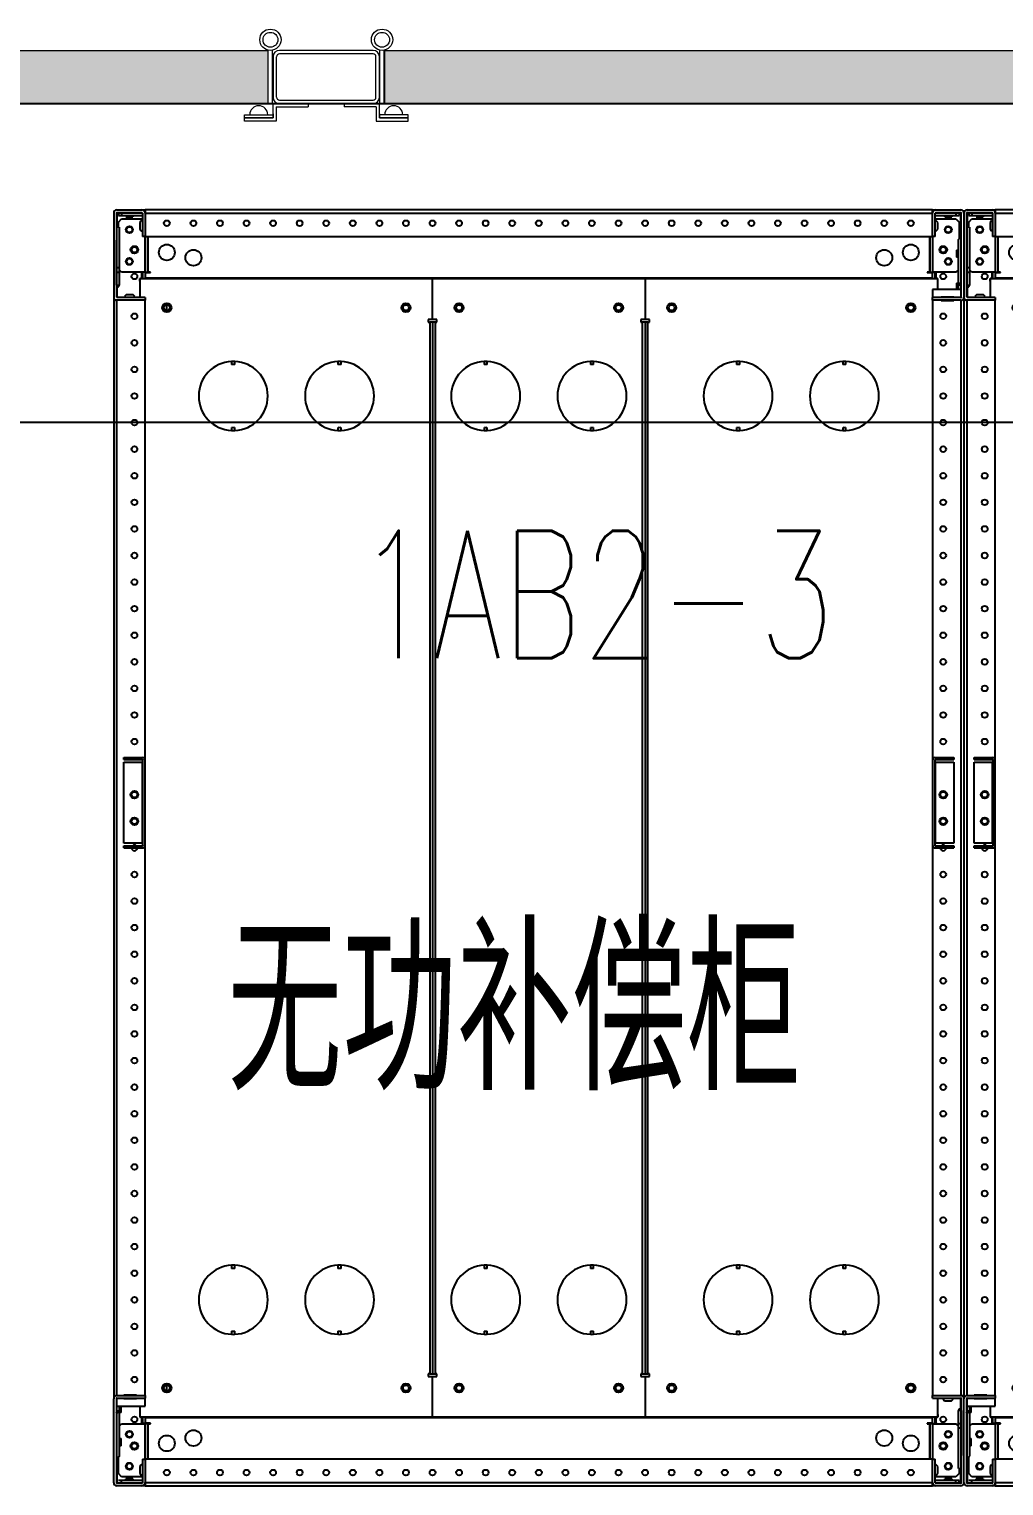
# Model space of a CAD drawing. Extents: x 758840 to 1108724, y -102573 to 143521.
# Drawn here: x 817376 to 818293, y 66432 to 67803 of the extents above; entities that cross this region are included whole.
import ezdxf

# ---------------------------------------------------------------- set-up
doc = ezdxf.new("R2010")
doc.units = 0
doc.header["$LTSCALE"] = 1000
doc.header["$MEASUREMENT"] = 0
for name, color, linetype in [('02电气-设备', 255, 'Continuous'), ('02电气-设备基础', 252, 'Continuous'), ('LWIRE', 1, 'Continuous')]:
    doc.layers.add(name, color=color, linetype=linetype)
doc.layers.add('细实线', color=3, linetype='Continuous', lineweight=5)
doc.styles.get("Standard").update_dxf_attribs({"font": 'gbenor.shx', "bigfont": 'gbcbig.shx'})
doc.styles.add('电气文字', font='txtd.shx', dxfattribs={"width": 0.8, "height": 3.5, "bigfont": 'HZTXT.shx'})

# ---------------------------------------------------------------- blocks, each defined once
blk = doc.blocks.new('补偿-滤波柜')
at = {"linetype": 'Continuous', "lineweight": 25}
for p, q in [((-3, 1197), (-3, 1118)), ((-0.5, 1197), (-0.5, 1118)), ((0, 1200), (23.5, 1200)), ((0, 1197.5), (23.5, 1197.5)), ((0.3, 1189.8), (0.3, 1197.5)), ((1.5, 1197.3), (4.5, 1197.3)), ((1.5, 1197.3), (1.5, 1194.8)), ((1.5, 1194.8), (4.5, 1194.8)), ((4.5, 1197.3), (4.5, 1194.8)), ((4.5, 1197.3), (23.9, 1197.3)), ((4.5, 1194.8), (24, 1194.8)), ((8.4, 1193.4), (8.4, 1194.8)), ((8.4, 1193.4), (15.1, 1193.4)), ((15.1, 1194.8), (15.1, 1193.4)), ((24, 1200), (24, 1200)), ((24, 1200), (26.5, 1200)), ((24, 1197), (24, 1175)), ((767.5, 1200), (26.5, 1200)), ((26.5, 1200), (26.5, 1197)), ((26.5, 1197.5), (26.5, 1197.5)), ((26.5, 1197.3), (26.5, 1197.3)), ((26.5, 1197), (26.5, 1175)), ((26.5, 1197), (767.5, 1197)), ((767.5, 1200), (770.5, 1200)), ((767.5, 1197), (767.5, 1200)), ((767.5, 1197.5), (767.5, 1197.5)), ((767.5, 1197.3), (767.5, 1197.3)), ((767.5, 1175), (767.5, 1197)), ((770, 1175), (770, 1197)), ((770, 1194.8), (789.5, 1194.8)), ((770.1, 1197.3), (789.5, 1197.3)), ((770.5, 1200), (794, 1200)), ((770.5, 1197.5), (794, 1197.5)), ((778.9, 1193.4), (778.9, 1194.8)), ((778.9, 1193.4), (785.5, 1193.4)), ((785.5, 1194.8), (785.5, 1193.4)), ((789.5, 1197.3), (792.5, 1197.3)), ((789.5, 1197.3), (789.5, 1194.8)), ((789.5, 1194.8), (792.5, 1194.8)), ((794, 1173.5), (794, 1197.5)), ((794.5, 1118), (794.5, 1197)), ((797, 1197), (797, 1118)), ((-0.5, 1189.8), (0, 1189.8)), ((2.2, 1183.7), (-0.3, 1183.7)), ((-0.3, 1183.7), (-0.3, 1145.5)), ((0, 1189.8), (0.3, 1189.8)), ((0, 1189.8), (0, 1183.7)), ((1.5, 1188.5), (4.5, 1191.5)), ((1.5, 1183.7), (1.5, 1188.5)), ((2.2, 1183.7), (2.2, 1145.5)), ((4.5, 1191.5), (24, 1191.5)), ((23, 1189.8), (21.5, 1188.2)), ((21.5, 1188.2), (21.5, 1181.8)), ((21.5, 1181.8), (23, 1180.2)), ((24, 1189.8), (23, 1189.8)), ((23, 1180.2), (24, 1180.2)), ((770, 1191.5), (789.5, 1191.5)), ((771, 1189.8), (770, 1189.8)), ((770, 1180.2), (771, 1180.2)), ((772.5, 1188.2), (771, 1189.8)), ((771, 1180.2), (772.5, 1181.8)), ((772.5, 1181.8), (772.5, 1188.2)), ((789.5, 1191.5), (792.5, 1188.5)), ((792.5, 1188.5), (792.5, 1172.9)), ((-0.4, 1171.5), (-0.5, 1171.5)), ((-0.4, 1129.1), (-0.4, 1171.5)), ((26.5, 1175), (24, 1175)), ((26.5, 1175), (767.5, 1175)), ((26.6, 1141.5), (26.6, 1175)), ((29.2, 1141.5), (29.2, 1175)), ((29.3, 1141.5), (29.3, 1175)), ((764.7, 1175), (764.7, 1141.5)), ((764.8, 1175), (764.8, 1141.5)), ((767.4, 1175), (767.4, 1141.5)), ((770, 1175), (767.5, 1175)), ((791.8, 1171.7), (791.8, 1171.9)), ((791.8, 1129.3), (791.8, 1171.7)), ((794.4, 1131.1), (794.4, 1173.5)), ((790.1, 1162.2), (791.8, 1162.2)), ((790.1, 1162.2), (790.1, 1155.6)), ((791.8, 1155.6), (790.1, 1155.6)), ((2.2, 1145.5), (-0.3, 1145.5)), ((-0.3, 1145.5), (-0.3, 1141.2)), ((2.2, 1141.2), (-0.3, 1141.2)), ((-0.3, 1141.2), (-0.3, 1129.1)), ((2.2, 1145.5), (2.2, 1141.2)), ((4.5, 1141.5), (2.2, 1143.8)), ((2.2, 1141.2), (2.2, 1129.1)), ((26.6, 1141.5), (4.5, 1141.5)), ((22.2, 1141.4), (22.2, 1141.5)), ((23.5, 1141.4), (22.2, 1141.4)), ((23.5, 1141.4), (24, 1141.4)), ((23.5, 1135.5), (23.5, 1141.4)), ((24, 1141.4), (24, 1135.5)), ((26.5, 1141.4), (24, 1141.4)), ((26.5, 1141.4), (26.5, 1135.5)), ((26.5, 1141), (31.5, 1141)), ((26.6, 1141.5), (29.2, 1141.5)), ((29.2, 1141.5), (29.3, 1141.5)), ((31.5, 1141.5), (29.3, 1141.5)), ((31.5, 1141), (31.5, 1141.5)), ((762.5, 1141.5), (762.5, 1141)), ((764.7, 1141.5), (762.5, 1141.5)), ((762.5, 1141), (767.5, 1141)), ((764.7, 1141.5), (764.8, 1141.5)), ((764.8, 1141.5), (767.4, 1141.5)), ((789.5, 1141.5), (767.4, 1141.5)), ((767.5, 1141.4), (770, 1141.4)), ((767.5, 1135.5), (767.5, 1141.4)), ((770, 1135.5), (770, 1141.4)), ((770, 1141.4), (770.5, 1141.4)), ((771.8, 1141.4), (770.5, 1141.4)), ((770.5, 1141.4), (770.5, 1135.5)), ((771.8, 1141.5), (771.8, 1141.4)), ((791.8, 1143.8), (789.5, 1141.5)), ((-0.5, 1129.1), (-0.4, 1129.1)), ((-0.4, 1129.1), (-0.4, 1127.3)), ((-0.3, 1129.1), (2.2, 1129.1)), ((0, 1127.3), (0, 1117.5)), ((21.5, 1133), (21.5, 1135.5)), ((22, 1135.5), (21.5, 1135.5)), ((22, 1133), (21.5, 1133)), ((22, 1135.5), (297, 1135.5)), ((22, 1117.5), (22, 1135.5)), ((26.5, 1136), (767.5, 1136)), ((297, 1135.5), (497, 1135.5)), ((297, 1097), (297, 1135.5)), ((497, 1135.5), (497, 1097)), ((497, 1135.5), (772, 1135.5)), ((767.5, 1125), (767.5, 1117.5)), ((794, 1125), (767.5, 1125)), ((772, 1135.5), (772, 1125)), ((772.5, 1135.5), (772, 1135.5)), ((772.5, 1133), (772, 1133)), ((772.5, 1133), (772.5, 1135.5)), ((790.1, 1131.1), (791.8, 1131.1)), ((790.1, 1131.1), (790.1, 1125)), ((794.3, 1129.3), (791.8, 1129.6)), ((791.8, 1129.5), (791.8, 1129.3)), ((794.3, 1129.3), (791.8, 1129.5)), ((794.3, 1129.3), (791.8, 1129.3)), ((791.8, 1125), (791.8, 1129.3)), ((794.5, 1125), (794, 1125)), ((794, 1125), (794, 1117.5)), ((794.3, 1129.3), (794.3, 1129.3)), ((794.3, 1125), (794.3, 1129.3)), ((-3, 3), (-3, 1118)), ((0, 1115), (-3, 1115)), ((-0.5, 1115), (-0.5, 1115)), ((26.5, 1117.5), (0, 1117.5)), ((26.5, 1115), (0, 1115)), ((0, 85), (0, 1115)), ((8.8, 1120), (7.2, 1118.5)), ((7.2, 1118.5), (7.2, 1117.5)), ((15.2, 1120), (8.8, 1120)), ((16.7, 1118.5), (15.2, 1120)), ((16.7, 1117.5), (16.7, 1118.5)), ((26.5, 1117.5), (26.5, 1115)), ((26.5, 597.5), (26.5, 1115)), ((747, 1110.7), (747, 1105.3)), ((767.5, 1115), (767.5, 1117.5)), ((794, 1117.5), (767.5, 1117.5)), ((794, 1115), (767.5, 1115)), ((767.5, 1115), (767.5, 597.5)), ((775.5, 1117.8), (775.5, 1117.5)), ((787.5, 1117.8), (775.5, 1117.8)), ((775.5, 1115), (775.5, 1114.8)), ((775.5, 1114.8), (787.5, 1114.8)), ((778.5, 1115), (779, 1114.8)), ((787.5, 1117.5), (787.5, 1117.8)), ((787.5, 1114.8), (787.5, 1115)), ((794, 1115), (794, 85)), ((797, 3), (797, 1118)), ((293, 1097), (293, 1094.5)), ((297, 1097), (293, 1097)), ((301, 1097), (297, 1097)), ((301, 1094.5), (301, 1097)), ((493, 1097), (493, 1094.5)), ((497, 1097), (493, 1097)), ((501, 1097), (497, 1097)), ((501, 1094.5), (501, 1097)), ((293, 1094.5), (294.3, 1094.5)), ((294.3, 1094.5), (294.3, 105.5)), ((297, 1094.5), (294.3, 1094.5)), ((299.7, 1094.5), (297, 1094.5)), ((297, 105.5), (297, 1094.5)), ((299.7, 1094.5), (301, 1094.5)), ((299.7, 105.5), (299.7, 1094.5)), ((493, 1094.5), (494.3, 1094.5)), ((494.3, 1094.5), (494.3, 105.5)), ((497, 1094.5), (494.3, 1094.5)), ((497, 105.5), (497, 1094.5)), ((499.7, 1094.5), (497, 1094.5)), ((499.7, 1094.5), (501, 1094.5)), ((499.7, 105.5), (499.7, 1094.5)), ((108, 1057.5), (108, 1054.5)), ((111, 1054.5), (111, 1057.5)), ((208, 1057.5), (208, 1054.5)), ((211, 1054.5), (211, 1057.5)), ((345.5, 1057.5), (345.5, 1054.5)), ((348.5, 1054.5), (348.5, 1057.5)), ((445.5, 1057.5), (445.5, 1054.5)), ((448.5, 1054.5), (448.5, 1057.5)), ((583, 1057.5), (583, 1054.5)), ((586, 1054.5), (586, 1057.5)), ((683, 1057.5), (683, 1054.5)), ((686, 1054.5), (686, 1057.5)), ((108, 995.5), (108, 992.5)), ((111, 992.5), (111, 995.5)), ((208, 995.5), (208, 992.5)), ((211, 992.5), (211, 995.5)), ((345.5, 995.5), (345.5, 992.5)), ((348.5, 992.5), (348.5, 995.5)), ((445.5, 995.5), (445.5, 992.5)), ((448.5, 992.5), (448.5, 995.5)), ((583, 995.5), (583, 992.5)), ((586, 992.5), (586, 995.5)), ((683, 995.5), (683, 992.5)), ((686, 992.5), (686, 995.5)), ((6.5, 598), (6.5, 600)), ((24, 600), (6.5, 600)), ((24, 598), (6.5, 598)), ((6.5, 519.5), (6.5, 595.5)), ((6.5, 595.5), (24, 595.5)), ((24, 595.5), (24.5, 595.5)), ((24, 519.5), (24, 595.5)), ((24.5, 517.5), (24.5, 597.5)), ((26.5, 517.5), (26.5, 597.5)), ((767.5, 597.5), (767.5, 517.5)), ((769.5, 597.5), (769.5, 517.5)), ((769.5, 595.5), (770, 595.5)), ((787.5, 600), (770, 600)), ((787.5, 598), (770, 598)), ((770, 595.5), (770, 519.5)), ((770, 595.5), (787.5, 595.5)), ((787.5, 600), (787.5, 598)), ((787.5, 595.5), (787.5, 519.5)), ((24, 519.5), (6.5, 519.5)), ((24, 517), (6.5, 517)), ((6.5, 515), (6.5, 517)), ((24, 515), (6.5, 515)), ((24.5, 519.5), (24, 519.5)), ((26.5, 85), (26.5, 517.5)), ((767.5, 517.5), (767.5, 85)), ((770, 519.5), (769.5, 519.5)), ((787.5, 519.5), (770, 519.5)), ((787.5, 517), (770, 517)), ((787.5, 515), (770, 515)), ((787.5, 517), (787.5, 515)), ((108, 207.5), (108, 204.5)), ((111, 204.5), (111, 207.5)), ((208, 207.5), (208, 204.5)), ((211, 204.5), (211, 207.5)), ((345.5, 207.5), (345.5, 204.5)), ((348.5, 204.5), (348.5, 207.5)), ((445.5, 207.5), (445.5, 204.5)), ((448.5, 204.5), (448.5, 207.5)), ((583, 207.5), (583, 204.5)), ((586, 204.5), (586, 207.5)), ((683, 207.5), (683, 204.5)), ((686, 204.5), (686, 207.5)), ((108, 145.5), (108, 142.5)), ((111, 142.5), (111, 145.5)), ((208, 145.5), (208, 142.5)), ((211, 142.5), (211, 145.5)), ((345.5, 145.5), (345.5, 142.5)), ((348.5, 142.5), (348.5, 145.5)), ((445.5, 145.5), (445.5, 142.5)), ((448.5, 142.5), (448.5, 145.5)), ((583, 145.5), (583, 142.5)), ((586, 142.5), (586, 145.5)), ((683, 145.5), (683, 142.5)), ((686, 142.5), (686, 145.5)), ((293, 105.5), (293, 103)), ((294.3, 105.5), (293, 105.5)), ((293, 103), (297, 103)), ((294.3, 105.5), (297, 105.5)), ((297, 105.5), (299.7, 105.5)), ((297, 103), (301, 103)), ((297, 64.5), (297, 103)), ((301, 105.5), (299.7, 105.5)), ((301, 103), (301, 105.5)), ((493, 105.5), (493, 103)), ((494.3, 105.5), (493, 105.5)), ((493, 103), (497, 103)), ((494.3, 105.5), (497, 105.5)), ((497, 105.5), (499.7, 105.5)), ((497, 103), (497, 64.5)), ((497, 103), (501, 103)), ((501, 105.5), (499.7, 105.5)), ((501, 103), (501, 105.5)), ((0, 85), (26.5, 85)), ((0, 82.5), (26.5, 82.5)), ((0, 75), (0, 82.5)), ((6.5, 85.2), (6.5, 85)), ((18.5, 85.2), (6.5, 85.2)), ((6.5, 82.5), (6.5, 82.2)), ((6.5, 82.2), (18.5, 82.2)), ((15.5, 85), (15, 85.2)), ((18.5, 85), (18.5, 85.2)), ((18.5, 82.2), (18.5, 82.5)), ((26.5, 85), (26.5, 82.5)), ((26.5, 75), (26.5, 82.5)), ((747, 94.7), (747, 89.3)), ((767.5, 85), (794, 85)), ((767.5, 82.5), (767.5, 85)), ((767.5, 82.5), (794, 82.5)), ((772, 82.5), (772, 64.5)), ((777.2, 82.5), (777.2, 81.5)), ((786.8, 81.5), (786.8, 82.5)), ((794, 85), (797, 85)), ((794, 72.7), (794, 82.5)), ((794.5, 85), (794.5, 85)), ((-0.5, 82), (-0.5, 3)), ((-0.5, 75), (0, 75)), ((-0.4, 68.9), (-0.4, 26.5)), ((-0.3, 75), (-0.3, 70.7)), ((-0.3, 70.7), (2.2, 70.4)), ((-0.3, 70.7), (2.2, 70.5)), ((-0.3, 70.7), (2.2, 70.7)), ((-0.3, 70.7), (-0.3, 70.7)), ((0, 75), (26.5, 75)), ((2.2, 75), (2.2, 70.7)), ((2.2, 70.7), (2.2, 28.3)), ((2.2, 70.5), (2.2, 70.7)), ((3.9, 68.9), (2.2, 68.9)), ((3.9, 68.9), (3.9, 75)), ((22, 64.5), (22, 75)), ((777.2, 81.5), (778.7, 80)), ((778.7, 80), (785.2, 80)), ((785.2, 80), (786.8, 81.5)), ((791.8, 58.8), (791.8, 70.9)), ((794.3, 70.9), (791.8, 70.9)), ((794.3, 58.8), (794.3, 70.9)), ((794.4, 70.9), (794.4, 72.7)), ((794.4, 70.9), (794.4, 28.5)), ((794.5, 70.9), (794.4, 70.9)), ((794.5, 3), (794.5, 82)), ((2.2, 56.2), (4.5, 58.5)), ((4.5, 58.5), (26.6, 58.5)), ((21.5, 67), (21.5, 64.5)), ((21.5, 67), (22, 67)), ((21.5, 64.5), (22, 64.5)), ((297, 64.5), (22, 64.5)), ((22.2, 58.5), (22.2, 58.6)), ((22.2, 58.6), (23.5, 58.6)), ((23.5, 58.6), (23.5, 64.5)), ((24, 58.6), (23.5, 58.6)), ((24, 64.5), (24, 58.6)), ((26.5, 58.6), (24, 58.6)), ((26.5, 64.5), (26.5, 58.6)), ((767.5, 64), (26.5, 64)), ((31.5, 59), (26.5, 59)), ((29.2, 58.5), (26.6, 58.5)), ((26.6, 25), (26.6, 58.5)), ((29.2, 25), (29.2, 58.5)), ((29.3, 58.5), (29.2, 58.5)), ((29.3, 58.5), (31.5, 58.5)), ((29.3, 25), (29.3, 58.5)), ((31.5, 58.5), (31.5, 59)), ((497, 64.5), (297, 64.5)), ((772, 64.5), (497, 64.5)), ((762.5, 59), (762.5, 58.5)), ((767.5, 59), (762.5, 59)), ((762.5, 58.5), (764.7, 58.5)), ((764.8, 58.5), (764.7, 58.5)), ((764.7, 58.5), (764.7, 25)), ((767.4, 58.5), (764.8, 58.5)), ((764.8, 58.5), (764.8, 25)), ((767.4, 58.5), (789.5, 58.5)), ((767.4, 58.5), (767.4, 25)), ((767.5, 58.6), (767.5, 64.5)), ((767.5, 58.6), (770, 58.6)), ((770, 58.6), (770, 64.5)), ((770.5, 58.6), (770, 58.6)), ((770.5, 64.5), (770.5, 58.6)), ((770.5, 58.6), (771.8, 58.6)), ((771.8, 58.6), (771.8, 58.5)), ((772, 67), (772.5, 67)), ((772, 64.5), (772.5, 64.5)), ((772.5, 67), (772.5, 64.5)), ((789.5, 58.5), (791.8, 56.2)), ((791.8, 58.8), (794.3, 58.8)), ((791.8, 54.5), (791.8, 58.8)), ((794.3, 54.5), (794.3, 58.8)), ((2.2, 44.4), (3.9, 44.4)), ((3.9, 37.8), (3.9, 44.4)), ((791.8, 54.5), (794.3, 54.5)), ((791.8, 16.3), (791.8, 54.5)), ((794.3, 16.3), (794.3, 54.5)), ((3.9, 37.8), (2.2, 37.8)), ((2.2, 28.3), (2.2, 28.1)), ((0, 26.5), (0, 2.5)), ((1.5, 11.5), (1.5, 27.1)), ((23, 19.8), (21.5, 18.2)), ((21.5, 18.2), (21.5, 11.8)), ((24, 19.8), (23, 19.8)), ((24, 25), (26.5, 25)), ((24, 25), (24, 3)), ((26.5, 25), (26.5, 3)), ((767.5, 25), (26.5, 25)), ((767.5, 3), (767.5, 25)), ((767.5, 25), (770, 25)), ((770, 3), (770, 25)), ((771, 19.8), (770, 19.8)), ((772.5, 18.2), (771, 19.8)), ((772.5, 11.8), (772.5, 18.2)), ((791.8, 16.3), (794.3, 16.3)), ((792.5, 16.3), (792.5, 11.5)), ((794, 10.2), (794, 16.3)), ((23.5, 2.5), (0, 2.5)), ((23.5, 0), (0, 0)), ((4.5, 8.5), (1.5, 11.5)), ((1.5, 2.7), (1.5, 5.2)), ((4.5, 5.2), (1.5, 5.2)), ((4.5, 2.7), (1.5, 2.7)), ((24, 8.5), (4.5, 8.5)), ((4.5, 2.7), (4.5, 5.2)), ((24, 5.2), (4.5, 5.2)), ((23.9, 2.7), (4.5, 2.7)), ((8.4, 5.2), (8.4, 6.6)), ((15.1, 6.6), (8.4, 6.6)), ((15.1, 6.6), (15.1, 5.2)), ((21.5, 11.8), (23, 10.2)), ((23, 10.2), (24, 10.2)), ((26.5, 0), (23.5, 0)), ((767.5, 3), (26.5, 3)), ((26.5, 3), (26.5, 0)), ((26.5, 2.7), (26.5, 2.7)), ((26.5, 2.5), (26.5, 2.5)), ((26.5, 0), (767.5, 0)), ((767.5, 0), (767.5, 3)), ((767.5, 2.7), (767.5, 2.7)), ((767.5, 2.5), (767.5, 2.5)), ((770, 0), (767.5, 0)), ((770, 10.2), (771, 10.2)), ((789.5, 8.5), (770, 8.5)), ((789.5, 5.2), (770, 5.2)), ((770, 0), (770, 0)), ((789.5, 2.7), (770.1, 2.7)), ((794, 2.5), (770.5, 2.5)), ((794, 0), (770.5, 0)), ((771, 10.2), (772.5, 11.8)), ((778.9, 5.2), (778.9, 6.6)), ((785.5, 6.6), (778.9, 6.6)), ((792.5, 11.5), (789.5, 8.5)), ((789.5, 2.7), (789.5, 5.2)), ((792.5, 5.2), (789.5, 5.2)), ((792.5, 2.7), (789.5, 2.7)), ((792.5, 2.7), (792.5, 5.2)), ((793.7, 10.2), (793.7, 2.5)), ((794, 10.2), (793.7, 10.2)), ((794.5, 10.2), (794, 10.2))]:
    blk.add_line(p, q, dxfattribs=at)
at = {"linetype": 'Continuous', "lineweight": 25, "flags": 128}
for points in [[(776, 1114.8), (776.3, 1114.9), (776.5, 1115)], [(18, 85.2), (17.7, 85.1), (17.5, 85)]]:
    blk.add_lwpolyline(points, dxfattribs=at)
at = {"linetype": 'Continuous', "lineweight": 25}
for centre, radius in [((11.8, 1181.5), 3.3), ((11.8, 1181.5), 2.7), ((47, 1187.5), 2.7), ((72, 1187.5), 2.7), ((97, 1187.5), 2.7), ((122, 1187.5), 2.7), ((147, 1187.5), 2.7), ((172, 1187.5), 2.7), ((197, 1187.5), 2.7), ((222, 1187.5), 2.7), ((247, 1187.5), 2.7), ((272, 1187.5), 2.7), ((297, 1187.5), 2.7), ((322, 1187.5), 2.7), ((347, 1187.5), 2.7), ((372, 1187.5), 2.7), ((397, 1187.5), 2.7), ((422, 1187.5), 2.7), ((447, 1187.5), 2.7), ((472, 1187.5), 2.7), ((497, 1187.5), 2.7), ((522, 1187.5), 2.7), ((547, 1187.5), 2.7), ((572, 1187.5), 2.7), ((597, 1187.5), 2.7), ((622, 1187.5), 2.7), ((647, 1187.5), 2.7), ((672, 1187.5), 2.7), ((697, 1187.5), 2.7), ((722, 1187.5), 2.7), ((747, 1187.5), 2.7), ((782.2, 1181.5), 3.3), ((782.2, 1181.5), 2.7), ((16.5, 1162.5), 3.55), ((16.5, 1162.5), 2.7), ((47, 1160), 7.5), ((747, 1160), 7.5), ((777.5, 1162.5), 3.55), ((777.5, 1162.5), 2.7), ((11.8, 1151.5), 3.3), ((11.8, 1151.5), 2.7), ((72, 1155), 7.5), ((722, 1155), 7.5), ((782.2, 1151.5), 3.3), ((782.2, 1151.5), 2.7), ((16.5, 1137.5), 2.7), ((777.5, 1137.5), 2.7), ((47, 1108), 4.25), ((47, 1108), 2.7), ((272, 1108), 4.25), ((272, 1108), 2.7), ((322, 1108), 4.25), ((322, 1108), 2.7), ((472, 1108), 4.25), ((472, 1108), 2.7), ((522, 1108), 4.25), ((522, 1108), 2.7), ((747, 1108), 4.25), ((747, 1108), 2.7), ((16.5, 1100), 2.7), ((777.5, 1100), 2.7), ((16.5, 1075), 2.7), ((777.5, 1075), 2.7), ((16.5, 1050), 2.7), ((777.5, 1050), 2.7), ((16.5, 1025), 2.7), ((777.5, 1025), 2.7), ((16.5, 1000), 2.7), ((777.5, 1000), 2.7), ((16.5, 975), 2.7), ((777.5, 975), 2.7), ((16.5, 950), 2.7), ((777.5, 950), 2.7), ((16.5, 925), 2.7), ((777.5, 925), 2.7), ((16.5, 900), 2.7), ((777.5, 900), 2.7), ((16.5, 875), 2.7), ((777.5, 875), 2.7), ((16.5, 850), 2.7), ((777.5, 850), 2.7), ((16.5, 825), 2.7), ((777.5, 825), 2.7), ((16.5, 800), 2.7), ((777.5, 800), 2.7), ((16.5, 775), 2.7), ((777.5, 775), 2.7), ((16.5, 750), 2.7), ((777.5, 750), 2.7), ((16.5, 725), 2.7), ((777.5, 725), 2.7), ((16.5, 700), 2.7), ((777.5, 700), 2.7), ((16.5, 675), 2.7), ((777.5, 675), 2.7), ((16.5, 650), 2.7), ((777.5, 650), 2.7), ((16.5, 625), 2.7), ((777.5, 625), 2.7), ((16.5, 575), 3.55), ((16.5, 575), 2.7), ((777.5, 575), 3.55), ((777.5, 575), 2.7), ((16.5, 550), 3.55), ((16.5, 550), 2.7), ((777.5, 550), 3.55), ((777.5, 550), 2.7), ((16.5, 500), 2.7), ((777.5, 500), 2.7), ((16.5, 475), 2.7), ((777.5, 475), 2.7), ((16.5, 450), 2.7), ((777.5, 450), 2.7), ((16.5, 425), 2.7), ((777.5, 425), 2.7), ((16.5, 400), 2.7), ((777.5, 400), 2.7), ((16.5, 375), 2.7), ((777.5, 375), 2.7), ((16.5, 350), 2.7), ((777.5, 350), 2.7), ((16.5, 325), 2.7), ((777.5, 325), 2.7), ((16.5, 300), 2.7), ((777.5, 300), 2.7), ((16.5, 275), 2.7), ((777.5, 275), 2.7), ((16.5, 250), 2.7), ((777.5, 250), 2.7), ((16.5, 225), 2.7), ((777.5, 225), 2.7), ((16.5, 200), 2.7), ((777.5, 200), 2.7), ((16.5, 175), 2.7), ((777.5, 175), 2.7), ((16.5, 150), 2.7), ((777.5, 150), 2.7), ((16.5, 125), 2.7), ((777.5, 125), 2.7), ((16.5, 100), 2.7), ((47, 92), 4.25), ((272, 92), 4.25), ((322, 92), 4.25), ((472, 92), 4.25), ((522, 92), 4.25), ((747, 92), 4.25), ((777.5, 100), 2.7), ((47, 92), 2.7), ((272, 92), 2.7), ((322, 92), 2.7), ((472, 92), 2.7), ((522, 92), 2.7), ((747, 92), 2.7), ((16.5, 62.5), 2.7), ((777.5, 62.5), 2.7), ((11.8, 48.5), 3.3), ((11.8, 48.5), 2.7), ((47, 40), 7.5), ((72, 45), 7.5), ((722, 45), 7.5), ((747, 40), 7.5), ((782.2, 48.5), 3.3), ((782.2, 48.5), 2.7), ((16.5, 37.5), 3.55), ((16.5, 37.5), 2.7), ((777.5, 37.5), 3.55), ((777.5, 37.5), 2.7), ((11.8, 18.5), 3.3), ((11.8, 18.5), 2.7), ((47, 12.5), 2.7), ((72, 12.5), 2.7), ((97, 12.5), 2.7), ((122, 12.5), 2.7), ((147, 12.5), 2.7), ((172, 12.5), 2.7), ((197, 12.5), 2.7), ((222, 12.5), 2.7), ((247, 12.5), 2.7), ((272, 12.5), 2.7), ((297, 12.5), 2.7), ((322, 12.5), 2.7), ((347, 12.5), 2.7), ((372, 12.5), 2.7), ((397, 12.5), 2.7), ((422, 12.5), 2.7), ((447, 12.5), 2.7), ((472, 12.5), 2.7), ((497, 12.5), 2.7), ((522, 12.5), 2.7), ((547, 12.5), 2.7), ((572, 12.5), 2.7), ((597, 12.5), 2.7), ((622, 12.5), 2.7), ((647, 12.5), 2.7), ((672, 12.5), 2.7), ((697, 12.5), 2.7), ((722, 12.5), 2.7), ((747, 12.5), 2.7), ((782.2, 18.5), 3.3), ((782.2, 18.5), 2.7)]:
    blk.add_circle(centre, radius, dxfattribs=at)
for centre, radius, start, end in [((0, 1197), 3, 90, 180), ((0, 1197), 0.5, 90, 180), ((23.5, 1197), 3, 0, 90), ((23.5, 1197), 0.5, 0, 90), ((770.5, 1197), 3, 90, 180), ((770.5, 1197), 0.5, 90, 180), ((794, 1197), 3, 360, 90), ((794, 1197), 0.5, 360, 90), ((-0.4, 1171.6), 0.0893, 261.9505, 348.5782), ((793.1, 1171.7), 1.34, 166.8384, 170.7536), ((-0.4, 1127.2), 0.0893, 81.9505, 168.5782), ((-0.4, 1129.2), 0.0893, 261.9505, 348.5782), ((-0.1, 1129.6), 2.32, 261.9505, 348.5782), ((793.1, 1129.3), 1.34, 166.8384, 170.7536), ((794.4, 1129.3), 0.0515, 166.8384, 170.7536), ((0, 1118), 3, 180, 270), ((0, 1118), 0.5, 180, 270), ((794, 1118), 0.5, 270, 360), ((794, 1118), 3, 270, 360), ((109.5, 1025), 32.5, 92.6454, 267.3546), ((109.5, 1025), 32.5, 87.3546, 92.6454), ((109.5, 1025), 32.5, 272.6454, 87.3546), ((209.5, 1025), 32.5, 92.6454, 267.3546), ((209.5, 1025), 32.5, 87.3546, 92.6454), ((209.5, 1025), 32.5, 272.6454, 87.3546), ((347, 1025), 32.5, 92.6454, 267.3546), ((347, 1025), 32.5, 87.3546, 92.6454), ((347, 1025), 32.5, 272.6454, 87.3546), ((447, 1025), 32.5, 92.6454, 267.3546), ((447, 1025), 32.5, 87.3546, 92.6454), ((447, 1025), 32.5, 272.6454, 87.3546), ((584.5, 1025), 32.5, 92.6454, 267.3546), ((584.5, 1025), 32.5, 87.3546, 92.6454), ((584.5, 1025), 32.5, 272.6454, 87.3546), ((684.5, 1025), 32.5, 92.6454, 267.3546), ((684.5, 1025), 32.5, 87.3546, 92.6454), ((684.5, 1025), 32.5, 272.6454, 87.3546), ((109.5, 1025), 29.5, 87.0854, 92.9146), ((209.5, 1025), 29.5, 87.0854, 92.9146), ((347, 1025), 29.5, 87.0854, 92.9146), ((447, 1025), 29.5, 87.0854, 92.9146), ((584.5, 1025), 29.5, 87.0854, 92.9146), ((684.5, 1025), 29.5, 87.0854, 92.9146), ((109.5, 1025), 29.5, 267.0854, 272.9146), ((109.5, 1025), 32.5, 267.3546, 272.6454), ((209.5, 1025), 29.5, 267.0854, 272.9146), ((209.5, 1025), 32.5, 267.3546, 272.6454), ((347, 1025), 29.5, 267.0854, 272.9146), ((347, 1025), 32.5, 267.3546, 272.6454), ((447, 1025), 29.5, 267.0854, 272.9146), ((447, 1025), 32.5, 267.3546, 272.6454), ((584.5, 1025), 29.5, 267.0854, 272.9146), ((584.5, 1025), 32.5, 267.3546, 272.6454), ((684.5, 1025), 29.5, 267.0854, 272.9146), ((684.5, 1025), 32.5, 267.3546, 272.6454), ((16.5, 600), 2.7, 0, 180), ((16.5, 600), 2.7, 227.7946, 312.2054), ((24, 597.5), 2.5, 0, 90), ((24, 597.5), 0.5, 360, 90), ((770, 597.5), 2.5, 90, 180), ((770, 597.5), 0.5, 90, 180), ((777.5, 600), 2.7, 0, 180), ((777.5, 600), 2.7, 227.7946, 312.2054), ((24, 517.5), 2.5, 270, 360), ((24, 517.5), 0.5, 270, 0), ((770, 517.5), 2.5, 180, 270), ((770, 517.5), 0.5, 180, 270), ((109.5, 175), 32.5, 92.6454, 267.3546), ((109.5, 175), 32.5, 87.3546, 92.6454), ((109.5, 175), 32.5, 272.6454, 87.3546), ((209.5, 175), 32.5, 92.6454, 267.3546), ((209.5, 175), 32.5, 87.3546, 92.6454), ((209.5, 175), 32.5, 272.6454, 87.3546), ((347, 175), 32.5, 92.6454, 267.3546), ((347, 175), 32.5, 87.3546, 92.6454), ((347, 175), 32.5, 272.6454, 87.3546), ((447, 175), 32.5, 92.6454, 267.3546), ((447, 175), 32.5, 87.3546, 92.6454), ((447, 175), 32.5, 272.6454, 87.3546), ((584.5, 175), 32.5, 92.6454, 267.3546), ((584.5, 175), 32.5, 87.3546, 92.6454), ((584.5, 175), 32.5, 272.6454, 87.3546), ((684.5, 175), 32.5, 92.6454, 267.3546), ((684.5, 175), 32.5, 87.3546, 92.6454), ((684.5, 175), 32.5, 272.6454, 87.3546), ((109.5, 175), 29.5, 87.0854, 92.9146), ((209.5, 175), 29.5, 87.0854, 92.9146), ((347, 175), 29.5, 87.0854, 92.9146), ((447, 175), 29.5, 87.0854, 92.9146), ((584.5, 175), 29.5, 87.0854, 92.9146), ((684.5, 175), 29.5, 87.0854, 92.9146), ((109.5, 175), 29.5, 267.0854, 272.9146), ((109.5, 175), 32.5, 267.3546, 272.6454), ((209.5, 175), 29.5, 267.0854, 272.9146), ((209.5, 175), 32.5, 267.3546, 272.6454), ((347, 175), 29.5, 267.0854, 272.9146), ((347, 175), 32.5, 267.3546, 272.6454), ((447, 175), 29.5, 267.0854, 272.9146), ((447, 175), 32.5, 267.3546, 272.6454), ((584.5, 175), 29.5, 267.0854, 272.9146), ((584.5, 175), 32.5, 267.3546, 272.6454), ((684.5, 175), 29.5, 267.0854, 272.9146), ((684.5, 175), 32.5, 267.3546, 272.6454), ((0, 82), 3, 90, 180), ((0, 82), 0.5, 90, 180), ((794, 82), 3, 0, 90), ((-0.4, 70.7), 0.0515, 346.8384, 350.7536), ((0.9, 70.7), 1.34, 346.8384, 350.7536), ((794.1, 70.4), 2.32, 81.9505, 168.5782), ((794.4, 70.8), 0.0893, 81.9505, 168.5782), ((794.4, 72.8), 0.0893, 261.9505, 348.5782), ((0.9, 28.3), 1.34, 346.8384, 350.7536), ((0, 3), 3, 180, 270), ((0, 3), 0.5, 180, 270), ((23.5, 3), 3, 270, 360), ((23.5, 3), 0.5, 270, 360), ((770.5, 3), 3, 180, 270), ((770.5, 3), 0.5, 180, 270), ((794, 3), 0.5, 270, 0), ((794, 3), 3, 270, 0)]:
    blk.add_arc(centre, radius, start, end, dxfattribs=at)
for points in [[(791.8, 1172), (791.9, 1172.2), (792.1, 1172.6), (792.7, 1173.1), (793.5, 1173.5), (794.1, 1173.5), (794.4, 1173.5)], [(794.4, 1131.1), (794.1, 1131.1), (793.5, 1131), (792.7, 1130.7), (792.1, 1130.2), (791.9, 1129.8), (791.8, 1129.6)], [(-0.4, 68.9), (-0.1, 68.9), (0.5, 69), (1.3, 69.3), (1.9, 69.8), (2.1, 70.2), (2.2, 70.4)], [(2.2, 28), (2.1, 27.8), (1.9, 27.4), (1.3, 26.9), (0.5, 26.5), (-0.1, 26.5), (-0.4, 26.5)]]:
    blk.add_open_spline(points, degree=3, dxfattribs=at)
for points in [[(794.4, 1129.3), (794.4, 1129.3), (794.4, 1129.3), (794.3, 1129.3), (794.3, 1129.3), (794.3, 1129.3), (794.3, 1129.3)], [(794.5, 1131.2), (794.5, 1131.2), (794.5, 1131.2), (794.5, 1131.1), (794.4, 1131.1), (794.4, 1131.1), (794.4, 1131.1)], [(-0.5, 68.8), (-0.5, 68.8), (-0.5, 68.8), (-0.5, 68.9), (-0.4, 68.9), (-0.4, 68.9), (-0.4, 68.9)], [(-0.4, 70.7), (-0.4, 70.7), (-0.4, 70.7), (-0.3, 70.7), (-0.3, 70.7), (-0.3, 70.7), (-0.3, 70.7)], [(-0.4, 26.5), (-0.4, 26.5), (-0.4, 26.5), (-0.5, 26.4), (-0.5, 26.4), (-0.5, 26.4), (-0.5, 26.4)]]:
    blk.add_open_spline(points, degree=3, knots=[0, 0, 0, 0, 0.25, 0.5, 0.75, 1, 1, 1, 1], dxfattribs=at)
blk = doc.blocks.new('BD4-PAL0101-LVPM-06')
at = {"ltscale": 5}
h = blk.add_hatch(dxfattribs=at)
h.set_pattern_fill('隔热材料01', color=8, scale=80, angle=45)
h.set_pattern_definition([(315, (-6392441.697, 4851822.73), (28.28427125, 28.28427125), [4.0142, -35.9858]), (315, (-6392462.887, 4851801.54), (28.28427125, 28.28427125), [4.0142, -35.9858]), (135, (-6392429.262, 4851796.78), (-28.28427125, -28.28427125), [4.0142, -35.9858]), (135, (-6392436.936, 4851789.106), (-28.28427125, -28.28427125), [4.0142, -35.9858]), (225, (-6392414.405, 4851802.546), (28.28427125, -28.28427125), [40.0194, 0.0194]), (180, (-6392423.72, 4851796.07), (-28.2842, 28.2842), [3.4144, -53.1542]), (161.56505, (-6392398.85, 4851824.354), (-28.284169758, 28.28429741), [2.244, -87.1988]), (161.56505, (-6392427.134, 4851796.07), (-28.284169758, 28.28429741), [2.244, -87.1988]), (198.43495, (-6392391.177, 4851825.773), (-28.28429741, 28.28416976), [4.488, -84.9548]), (198.43495, (-6392419.46, 4851797.49), (-28.28429741, 28.28416976), [4.488, -84.9548]), (108.43495, (-6392403.817, 4851827.902), (-28.28429741, 28.284169758), [21.3712, -68.0716]), (108.43495, (-6392432.101, 4851799.618), (-28.28429741, 28.284169758), [21.3712, -68.0716]), (161.56505, (-6392413.413, 4851851.015), (-28.284169758, 28.28429741), [2.244, -87.1988]), (161.56505, (-6392441.697, 4851822.73), (-28.284169758, 28.28429741), [2.244, -87.1988]), (180, (-6392443.826, 4851823.44), (-28.2842, 28.2842), [3.4144, -53.1542]), (198.43495, (-6392418.956, 4851851.724), (-28.28429741, 28.28416976), [4.488, -84.9548]), (198.43495, (-6392447.24, 4851823.44), (-28.28429741, 28.28416976), [4.488, -84.9548]), (90, (-6392463.597, 4851803.67), (-28.2842, 28.2842), [3.4144, -53.1542]), (108.43495, (-6392434.603, 4851829.825), (-28.28429741, 28.284169758), [2.244, -87.1988]), (108.43495, (-6392462.887, 4851801.54), (-28.28429741, 28.284169758), [2.244, -87.1988]), (71.56505, (-6392435.313, 4851835.37), (-28.28416976, 28.28429741), [4.488, -84.9548]), (71.56505, (-6392463.597, 4851807.084), (-28.28416976, 28.28429741), [4.488, -84.9548]), (161.56505, (-6392411.49, 4851820.229), (-28.284169758, 28.28429741), [21.3712, -68.0716]), (161.56505, (-6392439.774, 4851791.944), (-28.284169758, 28.28429741), [21.3712, -68.0716]), (90, (-6392436.226, 4851783.563), (-28.2842, 28.2842), [3.4144, -53.1542]), (108.43495, (-6392407.942, 4851815.261), (-28.28429741, 28.284169758), [2.244, -87.1988]), (108.43495, (-6392436.226, 4851786.977), (-28.28429741, 28.284169758), [2.244, -87.1988]), (71.56505, (-6392409.36, 4851807.59), (-28.28416976, 28.28429741), [4.488, -84.9548]), (71.56505, (-6392437.646, 4851779.305), (-28.28416976, 28.28429741), [4.488, -84.9548])])
h.paths.add_polyline_path([(1944777.6, 710163.1), (1944777.6, 710213.1), (1944212.1, 710213.1), (1944212.1, 710163.1)])
h.paths.add_polyline_path([(1945348.1, 710163.1), (1945348.1, 710213.1), (1944782.6, 710213.1), (1944782.6, 710163.1)])
h.paths.add_polyline_path([(1943209.6, 710213.1), (1944102.1, 710213.1), (1944102.1, 710163.1), (1943209.6, 710163.1)])
h.paths.add_polyline_path([(1942312.1, 710213.1), (1943204.6, 710213.1), (1943204.6, 710163.1), (1942312.1, 710163.1)])
h.paths.add_polyline_path([(1942202.1, 710163.1), (1941309.6, 710163.1), (1941309.6, 710213.1), (1942202.1, 710213.1)])
h.paths.add_polyline_path([(1941304.6, 710213.1), (1941304.6, 710163.1), (1940412.1, 710163.1), (1940412.1, 710213.1)])
h.paths.add_polyline_path([(1939209.6, 710213.1), (1940302.1, 710213.1), (1940302.1, 710163.1), (1939209.6, 710163.1)])
h.paths.add_polyline_path([(1939204.6, 710213.1), (1939204.6, 710163.1), (1938112.1, 710163.1), (1938112.1, 710213.1)])
h.paths.add_polyline_path([(1936804.6, 710213.1), (1938002.1, 710213.1), (1938002.1, 710163.1), (1936804.6, 710163.1)])
h.paths.add_polyline_path([(1936799.6, 710213.1), (1936799.6, 710163.1), (1935602.1, 710163.1), (1935602.1, 710213.1)])
h.paths.add_polyline_path([(1934199.6, 710213.1), (1935492.1, 710213.1), (1935492.1, 710163.1), (1934199.6, 710163.1)])
h.paths.add_polyline_path([(1934194.6, 710213.1), (1934194.6, 710163.1), (1932902.1, 710163.1), (1932902.1, 710213.1)])
h.paths.add_polyline_path([(1932792.1, 710213.1), (1931952.1, 710213.1), (1931952.1, 710163.1), (1932792.1, 710163.1)])
at = {"linetype": 'ByBlock', "lineweight": 15}
for p, q in [((1936804.6, 710213.1, 0), (1938002.1, 710213.1, 0)), ((1938002.1, 710213.1, 0), (1938002.1, 710163.1, 0)), ((1938112.1, 710163.1, 0), (1938112.1, 710213.1, 0)), ((1938112.1, 710213.1, 0), (1939204.6, 710213.1, 0)), ((1938002.1, 710163.1, 0), (1936804.6, 710163.1, 0)), ((1939204.6, 710163.1, 0), (1938112.1, 710163.1, 0))]:
    blk.add_line(p, q, dxfattribs=at)
at = {"lineweight": 15}
for p, q in [((1938002.6, 710163.1, 0), (1938002.6, 710213.3, 0)), ((1938006.6, 710163.1, 0), (1938006.6, 710213.3, 0)), ((1938107.6, 710163.1, 0), (1938107.6, 710213.3, 0)), ((1938111.6, 710163.1, 0), (1938111.6, 710213.3, 0)), ((1938010.3, 710169.1, 0), (1938010.3, 710207.1, 0)), ((1938006.6, 710163.1, 0), (1938002.6, 710163.1, 0)), ((1938007.1, 710149.6, 0), (1938007.1, 710163.1, 0)), ((1938007.1, 710163.1, 0), (1938040.1, 710163.1, 0)), ((1938010.1, 710160.1, 0), (1938010.1, 710146.6, 0)), ((1938010.1, 710160.1, 0), (1938040.1, 710160.1, 0)), ((1938040.1, 710163.1, 0), (1938040.1, 710160.1, 0)), ((1938107.1, 710163.1, 0), (1938074.1, 710163.1, 0)), ((1938074.1, 710163.1, 0), (1938074.1, 710160.1, 0)), ((1938104.1, 710160.1, 0), (1938074.1, 710160.1, 0)), ((1938104.1, 710160.1, 0), (1938104.1, 710146.6, 0)), ((1938107.1, 710149.6, 0), (1938107.1, 710163.1, 0)), ((1938111.6, 710163.1, 0), (1938107.6, 710163.1, 0)), ((1937980.1, 710149.6, 0), (1937980.1, 710152.6, 0)), ((1937980.1, 710152.6, 0), (1938007.1, 710152.6, 0)), ((1937980.1, 710149.6, 0), (1938007.1, 710149.6, 0)), ((1937980.1, 710146.6, 0), (1937980.1, 710149.6, 0)), ((1938007.1, 710149.6, 0), (1937980.1, 710149.6, 0)), ((1938010.1, 710146.6, 0), (1937980.1, 710146.6, 0)), ((1938007.1, 710153.4, 0), (1938007.1, 710149.6, 0)), ((1938010.1, 710146.6, 0), (1938007.1, 710146.6, 0)), ((1938010.1, 710149.6, 0), (1938010.1, 710146.6, 0)), ((1938104.1, 710149.6, 0), (1938104.1, 710146.6, 0)), ((1938104.1, 710146.6, 0), (1938134.1, 710146.6, 0)), ((1938104.1, 710146.6, 0), (1938107.1, 710146.6, 0)), ((1938107.1, 710153.4, 0), (1938107.1, 710149.6, 0)), ((1938134.1, 710152.6, 0), (1938107.1, 710152.6, 0)), ((1938134.1, 710149.6, 0), (1938107.1, 710149.6, 0)), ((1938107.1, 710149.6, 0), (1938134.1, 710149.6, 0)), ((1938134.1, 710149.6, 0), (1938134.1, 710152.6, 0)), ((1938134.1, 710146.6, 0), (1938134.1, 710149.6, 0))]:
    blk.add_line(p, q, dxfattribs=at)
for centre, radius in [((1938004.6, 710223.1, 0), 10), ((1938004.6, 710223.1, 0), 7), ((1938109.6, 710223.1, 0), 10), ((1938109.6, 710223.1, 0), 7)]:
    blk.add_circle(centre, radius, dxfattribs=at)
for centre in [(1937993.6, 710152.6, 0), (1938120.6, 710152.6, 0)]:
    blk.add_arc(centre, 8.49, 0, 180, dxfattribs=at)
at = {"layer": '细实线', "lineweight": 15}
for p, q in [((1938101.1, 710213.1, 0), (1938013.1, 710213.1, 0)), ((1938007.1, 710207.1, 0), (1938007.1, 710169.1, 0)), ((1938101.1, 710209.9, 0), (1938013.1, 710209.9, 0)), ((1938103.9, 710169.1, 0), (1938103.9, 710207.1, 0)), ((1938107.1, 710169.1, 0), (1938107.1, 710207.1, 0)), ((1938013.1, 710166.3, 0), (1938101.1, 710166.3, 0)), ((1938013.1, 710163.1, 0), (1938101.1, 710163.1, 0))]:
    blk.add_line(p, q, dxfattribs=at)
for centre, radius, start, end in [((1938013.1, 710207.1, 0), 6, 90, 180), ((1938101.1, 710207.1, 0), 6, 0, 90), ((1938013.1, 710207.1, 0), 2.8, 90, 180), ((1938101.1, 710207.1, 0), 2.8, 0, 90), ((1938013.1, 710169.1, 0), 6, 180, 270), ((1938013.1, 710169.1, 0), 2.8, 180, 270), ((1938101.1, 710169.1, 0), 6, 270, 0), ((1938101.1, 710169.1, 0), 2.8, 270, 0)]:
    blk.add_arc(centre, radius, start, end, dxfattribs=at)
at = {"layer": '02电气-设备', "color": 5, "ltscale": 5, "rotation": 180}
for p in [(1938654.1, 710063.1, 0), (1939454.1, 710063.1, 0)]:
    blk.add_blockref('补偿-滤波柜', p, dxfattribs=at)
at = {"layer": 'LWIRE', "linetype": 'ByBlock', "lineweight": 15, "style": '电气文字', "width": 0.7}
blk.add_text('1AB2-3', height=120, dxfattribs=at).set_placement((1938085.5, 709641.4))
at = {"layer": 'LWIRE', "lineweight": -3}
blk.add_text('无功补偿柜', height=150, dxfattribs=at).set_placement((1937964.2, 709235.1))

msp = doc.modelspace()

# ---------------------------------------------------------------- linework, layer by layer
at = {"layer": '02电气-设备基础'}
msp.add_lwpolyline([(826754.74, 67432.51), (792096.74, 67432.51), (792096.74, 67732.51), (826754.74, 67732.51)], close=True, dxfattribs=at)

# ---------------------------------------------------------------- block references
at = {"layer": '02电气-设备'}
msp.add_blockref('BD4-PAL0101-LVPM-06', (-1120402.03, -642430.61, 0), dxfattribs=at)

doc.saveas('drawing.dxf')
